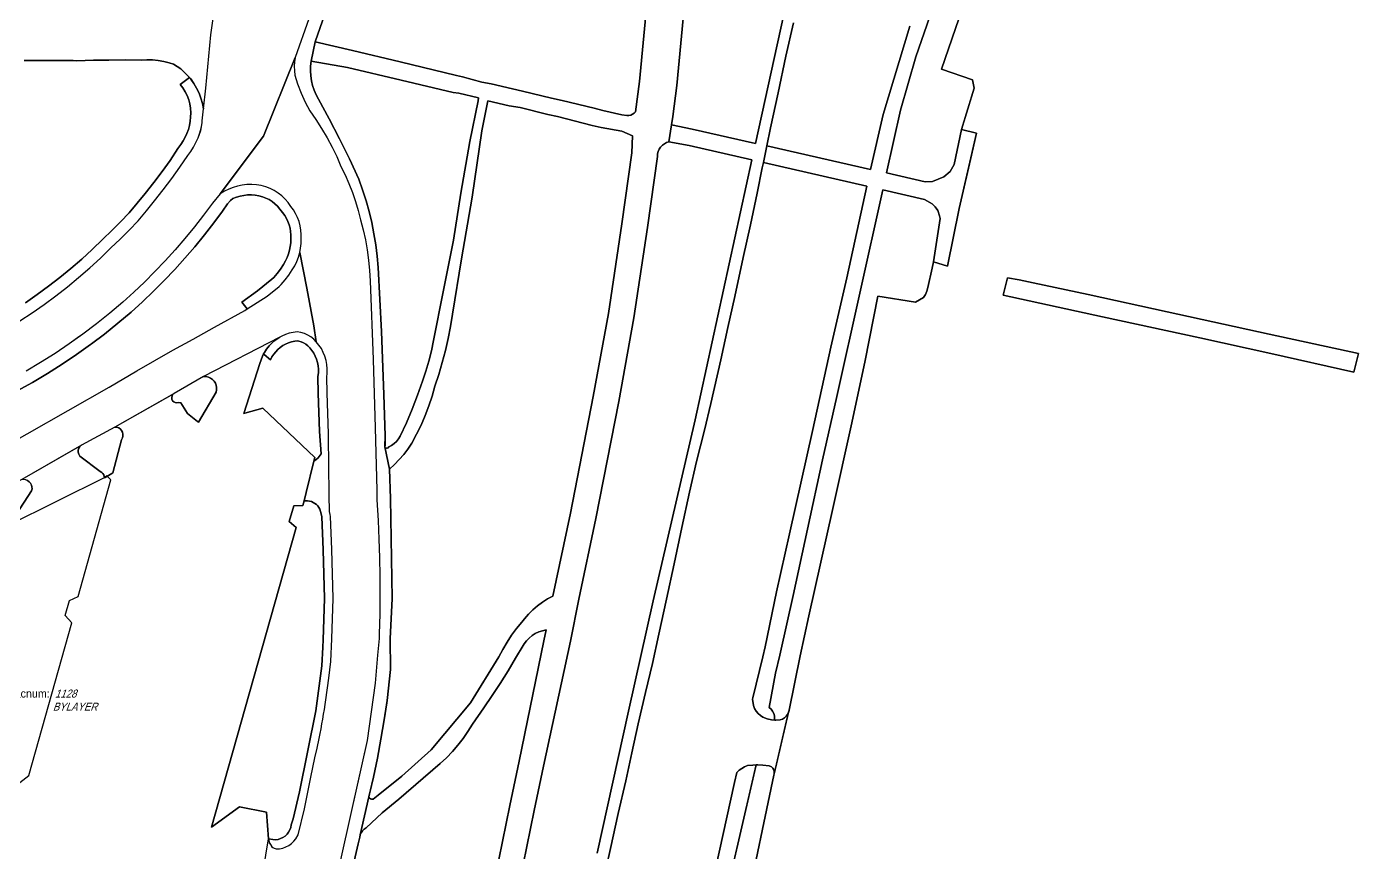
# Model space of a CAD drawing. Header units: inches. Extents: x 1273557 to 1282364, y 239587 to 246310.
# Drawn here: x 1278210 to 1278909, y 243122 to 243556 of the extents above; entities that cross this region are included whole.
import ezdxf
from ezdxf.enums import TextEntityAlignment as Align

# ---------------------------------------------------------------- set-up
doc = ezdxf.new("R2010")
doc.units = ezdxf.units.IN
doc.header["$MEASUREMENT"] = 0
for name, color, linetype in [('GRASS', 3, 'Continuous'), ('PATH', 253, 'Continuous'), ('PRKG-DATA', 255, 'Continuous'), ('PRKG-UW', 6, 'Continuous'), ('PRKG-UW-ISLAND', 40, 'Continuous'), ('PRKG-UW-UG', 30, 'Continuous'), ('STREET-NONUW', 4, 'Continuous'), ('STREET-UW', 50, 'Continuous')]:
    doc.layers.add(name, color=color, linetype=linetype)
doc.styles.add('SS_LITE', font='FRABK.TTF', dxfattribs={"height": 16})

# ---------------------------------------------------------------- blocks, each defined once
blk = doc.blocks.new('*U8')
for p, q in [((-3.08, 0), (3.08, 0)), ((0, 3.55), (0, -4.2))]:
    blk.add_line(p, q)
at = {"const_width": 1.5}
blk.add_lwpolyline([(-0.75, 0, 1), (0.75, 0, 1)], format="xyb", close=True, dxfattribs=at)
at = {"layer": 'PRKG-DATA', "color": 1, "style": 'SS_LITE'}
blk.add_text('Facnum:', height=4.2, dxfattribs=at).set_placement((27.26, -2.25), align=Align.RIGHT)
at = {"layer": 'PRKG-DATA', "color": 7, "style": 'SS_LITE', "oblique": 20, "width": 0.9, "flags": 8}
for tag, p in [('FACNUM', (29.98, -2.25)), ('OBJECT', (28.84, -9.16))]:
    blk.add_attdef(tag, p, '', height=4.2, dxfattribs=at)

msp = doc.modelspace()

# ---------------------------------------------------------------- linework, layer by layer
at = {"layer": 'GRASS'}
for points in [[(1278369.28, 243570.17), (1278361.62, 243548.03), (1278381.21, 243543.4), (1278406.16, 243537.41), (1278435.81, 243530.24), (1278438.92, 243529.52), (1278449.04, 243526.84), (1278453.87, 243525.88), (1278465.04, 243523.23), (1278470.42, 243522.11), (1278485.59, 243518.38), (1278491.11, 243517.12), (1278507.9, 243513.08), (1278512.48, 243511.98), (1278522.55, 243509.63), (1278525.16, 243509.29), (1278526.18, 243509.3), (1278527.18, 243509.51), (1278528.11, 243509.92), (1278528.95, 243510.51), (1278529.65, 243511.25), (1278531.71, 243527.2), (1278536.25, 243575.2)], [(1278555.95, 243573.38), (1278551.38, 243525), (1278549.27, 243508.72), (1278548.6, 243504.33), (1278559.47, 243502.12), (1278592.69, 243494.62), (1278607.52, 243562.38)], [(1278684.21, 243561.3), (1278676.75, 243540.06), (1278668.78, 243512.08), (1278661.46, 243479.09), (1278681.66, 243474.42), (1278685.63, 243474.61), (1278691.57, 243477.05), (1278694.86, 243479.95), (1278696.95, 243483.55), (1278700.75, 243501.91), (1278707.43, 243523.69), (1278706.49, 243528.06), (1278690.27, 243533.58), (1278705.04, 243576.45)], [(1278209.48, 243410.94), (1278215.63, 243415.22), (1278221.66, 243419.66), (1278227.57, 243424.26), (1278233.36, 243429.02), (1278239.02, 243433.93), (1278244.56, 243438.98), (1278250.04, 243444.26), (1278254.88, 243448.81), (1278259.46, 243453.44), (1278263.87, 243458.23), (1278268.11, 243463.18), (1278272.25, 243468.38), (1278276.84, 243474.08), (1278281.19, 243479.85), (1278285.36, 243485.73), (1278289.5, 243491.97), (1278291.09, 243494.06), (1278292.29, 243495.92), (1278293.34, 243497.86), (1278294.24, 243499.88), (1278294.98, 243501.96), (1278295.55, 243504.09), (1278295.96, 243506.26), (1278296.2, 243508.46), (1278296.27, 243510.67), (1278296.16, 243513.1), (1278295.77, 243515.36), (1278295.16, 243517.57), (1278294.35, 243519.71), (1278293.35, 243521.77), (1278292.15, 243523.72), (1278290.78, 243525.55), (1278295.59, 243529.19), (1278291.03, 243533.73), (1278289.15, 243535.08), (1278287.11, 243536.17), (1278284.95, 243536.97), (1278282.07, 243537.7), (1278279.15, 243538.2), (1278276.2, 243538.49), (1278273.24, 243538.54), (1278270.32, 243538.38), (1278261.77, 243538.47), (1278253.18, 243538.4), (1278245.13, 243538.34), (1278236.41, 243537.95), (1278234.45, 243538.1), (1278223.35, 243538.2), (1278208.88, 243538.12)], [(1278509.6, 243122), (1278526.08, 243196.49), (1278538.87, 243254.44), (1278560.94, 243349.55), (1278590.8, 243485.97), (1278557.8, 243493.52), (1278547.25, 243495.45), (1278546, 243495.05), (1278544.83, 243494.44), (1278543.78, 243493.64), (1278542.88, 243492.68), (1278542.15, 243491.58), (1278541.62, 243490.37), (1278541.31, 243489.09), (1278541.21, 243487.78), (1278536.01, 243450.47), (1278528.88, 243403.07), (1278520.9, 243359.18), (1278508.85, 243297.75), (1278499.9, 243255.33), (1278495.48, 243233.33), (1278486.11, 243189.46), (1278481.43, 243167.7), (1278476.56, 243144.32), (1278468.84, 243106.53)], [(1278081.18, 243268.56), (1278253.44, 243366.61), (1278268.02, 243375.27), (1278286.77, 243386.02), (1278297.46, 243391.85), (1278308.75, 243398.21), (1278324.62, 243406.86), (1278325.91, 243407.68), (1278323.01, 243411.31), (1278331.22, 243417.21), (1278338.88, 243423.39), (1278339.77, 243424.25), (1278341.64, 243426.38), (1278343.34, 243428.63), (1278344.92, 243431.09), (1278346.01, 243432.93), (1278346.88, 243434.73), (1278347.59, 243436.6), (1278348.13, 243438.52), (1278348.5, 243440.47), (1278348.7, 243442.43), (1278348.73, 243444.64), (1278348.77, 243446.68), (1278348.64, 243448.45), (1278348.35, 243450.2), (1278347.89, 243451.92), (1278347.27, 243453.58), (1278346.49, 243455.18), (1278345.57, 243456.7), (1278344.33, 243458.37), (1278343.05, 243460.18), (1278341.81, 243461.61), (1278340.44, 243462.92), (1278338.94, 243464.09), (1278337.34, 243465.1), (1278335.64, 243465.95), (1278333.87, 243466.64), (1278332.05, 243467.14), (1278330.11, 243467.46), (1278328.12, 243467.61), (1278326.11, 243467.57), (1278324.13, 243467.35), (1278322.17, 243466.96), (1278320.26, 243466.38), (1278318.41, 243465.64), (1278317.19, 243464.72), (1278315.48, 243462.93), (1278312.91, 243459.02), (1278308.36, 243452.87), (1278303.45, 243446.56), (1278298.39, 243440.37), (1278293.18, 243434.32), (1278287.83, 243428.39), (1278282.34, 243422.61), (1278276.71, 243416.96), (1278270.94, 243411.47), (1278265.02, 243406.09), (1278258.06, 243400.21), (1278250.96, 243394.52), (1278244.19, 243389.41), (1278243.7, 243389.04), (1278236.29, 243383.76), (1278228.72, 243378.68), (1278221.02, 243373.81), (1278213.19, 243369.15), (1278205.19, 243364.68)], [(1278456.07, 243109.22), (1278463.78, 243146.96), (1278468.66, 243170.36), (1278481.62, 243233.49), (1278482.77, 243239.23), (1278480.81, 243238.79), (1278478.91, 243238.13), (1278477.1, 243237.25), (1278475.4, 243236.17), (1278473.84, 243234.89), (1278472.43, 243233.45), (1278471.2, 243231.85), (1278470.66, 243231), (1278466.78, 243224.3), (1278462.77, 243217.67), (1278458.65, 243211.14), (1278454.41, 243204.7), (1278450.05, 243198.36), (1278444.08, 243189.69), (1278441.75, 243185.88), (1278439.22, 243182.21), (1278436.48, 243178.67), (1278433.56, 243175.29), (1278430.46, 243172.07), (1278427.18, 243169.03), (1278405.5, 243150.27), (1278396.77, 243143.07), (1278388.29, 243135.33), (1278387.25, 243134.63), (1278386.37, 243133.74), (1278385.68, 243132.7), (1278385.2, 243131.54), (1278384.96, 243130.32), (1278384.18, 243126.8), (1278377.36, 243097.28)], [(1278593.07, 243118.7), (1278597.05, 243137.85), (1278602.29, 243162.84), (1278602.53, 243163.66), (1278602.54, 243164.68), (1278602.27, 243165.66), (1278601.74, 243166.54), (1278601, 243167.23), (1278599.89, 243167.82), (1278596.53, 243168.21), (1278593.87, 243168.32), (1278592.94, 243168.29), (1278592.79, 243167.63), (1278573.19, 243082.74)]]:
    msp.add_lwpolyline(points, dxfattribs=at)
for points in [[(1278388.24, 243464.55), (1278389.84, 243458.81), (1278391.24, 243453.02), (1278392.42, 243447.18), (1278393.4, 243441.31), (1278394.16, 243435.41), (1278394.7, 243429.48), (1278396.45, 243395.86), (1278397.66, 243362.8), (1278398.34, 243341.13), (1278398.21, 243336.14), (1278398.19, 243335.23), (1278398.2, 243335.21), (1278398.5, 243334.84), (1278398.93, 243334.64), (1278399.41, 243334.65), (1278399.84, 243334.87), (1278400.13, 243335.25), (1278401.6, 243336.05), (1278402.96, 243337.03), (1278404.18, 243338.18), (1278405.23, 243339.48), (1278406.11, 243340.91), (1278409.44, 243347.95), (1278412.5, 243355.11), (1278415.3, 243362.37), (1278417.83, 243369.74), (1278419.6, 243374.99), (1278421.17, 243380.3), (1278422.53, 243385.68), (1278423.67, 243391.1), (1278428.78, 243416.64), (1278434.08, 243443.83), (1278438.07, 243468.57), (1278442.81, 243495.64), (1278447.11, 243516.9), (1278447.3, 243518.56), (1278436.99, 243521.04), (1278436.75, 243521.08), (1278433.91, 243521.41), (1278406.6, 243527.82), (1278378.56, 243534.41), (1278359.41, 243537.82), (1278359.11, 243535.25), (1278359.04, 243532.65), (1278359.19, 243530.07), (1278359.58, 243527.5), (1278360.19, 243524.98), (1278361.02, 243522.53), (1278362.07, 243520.15), (1278363.32, 243517.88), (1278368.95, 243507.55), (1278374.34, 243497.09), (1278379.49, 243486.52), (1278384.41, 243475.83), (1278386.43, 243470.22)], [(1278432.58, 243398.56), (1278431.35, 243392.17), (1278429.92, 243385.82), (1278428.28, 243379.52), (1278426.45, 243373.27), (1278424.41, 243367.08), (1278422.91, 243361.89), (1278421.19, 243356.77), (1278419.27, 243351.73), (1278417.13, 243346.77), (1278414.78, 243341.91), (1278412.24, 243337.15), (1278410.23, 243334.17), (1278408.04, 243331.31), (1278405.68, 243328.58), (1278403.16, 243326), (1278400.5, 243323.58), (1278401.07, 243308.17), (1278401.9, 243255.69), (1278400.95, 243234.54), (1278401.03, 243218.44), (1278399.3, 243202.17), (1278399.11, 243200.94), (1278397.68, 243191.93), (1278396.1, 243181.9), (1278394.25, 243171.83), (1278392.13, 243161.8), (1278390.07, 243153.18), (1278389.68, 243151.56), (1278389.71, 243151.38), (1278390.04, 243150.84), (1278390.54, 243150.45), (1278391.14, 243150.27), (1278391.78, 243150.32), (1278391.98, 243150.41), (1278392.79, 243151.06), (1278407.06, 243162.42), (1278422.38, 243176.24), (1278443.03, 243200.83), (1278457.96, 243225.1), (1278460.02, 243228.97), (1278462.26, 243232.73), (1278464.67, 243236.39), (1278467.26, 243239.92), (1278470, 243243.33), (1278471.48, 243245), (1278473.57, 243247.42), (1278475.83, 243249.68), (1278478.25, 243251.78), (1278480.81, 243253.7), (1278483.51, 243255.42), (1278486.32, 243256.95), (1278495.5, 243300.47), (1278507.51, 243361.71), (1278515.44, 243405.3), (1278522.52, 243452.42), (1278527.71, 243489.66), (1278528.07, 243498.66), (1278522.46, 243501.03), (1278511.69, 243502.98), (1278506.93, 243504.06), (1278488.67, 243508.72), (1278483.7, 243509.83), (1278469.22, 243513.4), (1278463.42, 243514.39), (1278452.11, 243517.05), (1278449.05, 243501.17), (1278443.97, 243466.33), (1278438.39, 243434.01), (1278433.6, 243404.99)], [(1278689.53, 243455.15), (1278689.32, 243456.6), (1278688.28, 243459.39), (1278686.96, 243461.27), (1278685.3, 243462.93), (1278681.41, 243465.09), (1278659.5, 243470.24), (1278635.42, 243361.77), (1278627.8, 243328.49), (1278620.01, 243292.16), (1278612.43, 243257.28), (1278605.7, 243227.5), (1278605.37, 243225.97), (1278603.23, 243216.56), (1278599.82, 243198.44), (1278600.83, 243197.58), (1278601.66, 243196.53), (1278602.25, 243195.34), (1278602.6, 243194.05), (1278602.68, 243192.72), (1278602.74, 243191.81), (1278603.27, 243191.76), (1278605.64, 243191.89), (1278606.84, 243192.35), (1278607.89, 243193.01), (1278608.79, 243193.86), (1278609.51, 243194.86), (1278610.02, 243195.99), (1278610.29, 243197.11), (1278616.17, 243225.65), (1278620.71, 243246.51), (1278633.32, 243302.89), (1278643.27, 243347.95), (1278650.25, 243380.71), (1278656.92, 243414.48), (1278676.61, 243411.35), (1278680.91, 243413.73), (1278681.94, 243415.38), (1278682.66, 243417.1), (1278683.09, 243418.89), (1278685.36, 243429.11), (1278686.09, 243432.43)], [(1278909.08, 243384.37), (1278862.25, 243394.52), (1278808.75, 243406.24), (1278767.27, 243415.31), (1278738.37, 243421.42), (1278731.05, 243422.97), (1278724.85, 243424.12), (1278722.72, 243415.01), (1278774.74, 243403.52), (1278825.93, 243392.5), (1278863.17, 243384.34), (1278906.76, 243374.51)], [(1278363.16, 243363.54), (1278362.96, 243372.05), (1278363.23, 243374.32), (1278363.26, 243376.1), (1278363.11, 243377.87), (1278362.79, 243379.61), (1278362.29, 243381.31), (1278361.63, 243382.95), (1278360.81, 243384.5), (1278359.84, 243385.96), (1278358.7, 243387.34), (1278357.71, 243388.35), (1278356.65, 243389.19), (1278355.5, 243389.89), (1278354.27, 243390.44), (1278352.98, 243390.84), (1278352.02, 243391.01), (1278350.79, 243390.85), (1278349.16, 243390.49), (1278347.58, 243389.97), (1278346.05, 243389.29), (1278344.6, 243388.47), (1278343.23, 243387.52), (1278341.97, 243386.44), (1278340.82, 243385.23), (1278339.79, 243383.93), (1278338.89, 243382.53), (1278338.14, 243381.05), (1278334.82, 243383.84), (1278334.5, 243384.11), (1278333.91, 243382.95), (1278333.14, 243380.98), (1278332.58, 243378.98), (1278324.12, 243352.81), (1278324.62, 243352.95), (1278334.07, 243355.57), (1278361.33, 243329.7), (1278360.87, 243327.83), (1278361.86, 243328.52), (1278363.09, 243329.61), (1278364.17, 243330.85), (1278364.78, 243331.64), (1278363.8, 243343.38)], [(1278309.51, 243364.07), (1278309.79, 243365.28), (1278309.82, 243366.49), (1278309.62, 243367.68), (1278309.18, 243368.81), (1278308.52, 243369.84), (1278307.67, 243370.72), (1278306.66, 243371.43), (1278305.53, 243371.93), (1278304.31, 243372.22), (1278302.98, 243372.29), (1278287.49, 243363.32), (1278286.85, 243362.78), (1278286.41, 243362.03), (1278286.24, 243361.18), (1278286.36, 243360.32), (1278286.74, 243359.55), (1278287.37, 243358.94), (1278288.15, 243358.57), (1278289.01, 243358.48), (1278289.72, 243358.64), (1278290.98, 243358.5), (1278294.48, 243352.88), (1278295.4, 243352.14), (1278299.8, 243348.63), (1278300.23, 243348.31)], [(1278259.95, 243339.07), (1278260.37, 243339.96), (1278260.61, 243340.98), (1278260.61, 243342.02), (1278260.39, 243343.01), (1278259.94, 243343.91), (1278259.29, 243344.66), (1278258.47, 243345.23), (1278257.53, 243345.56), (1278256.46, 243345.67), (1278238.84, 243336.2), (1278238.07, 243335.46), (1278237.52, 243334.55), (1278237.24, 243333.52), (1278237.24, 243332.45), (1278237.52, 243331.42), (1278238.09, 243330.48), (1278248.77, 243322.37), (1278249.53, 243321.88), (1278250.12, 243321.27), (1278250.57, 243320.55), (1278250.85, 243319.75), (1278250.93, 243319.01), (1278251.31, 243319.23), (1278254.85, 243321.39), (1278255.34, 243321.69)], [(1278212.74, 243312.14), (1278212.93, 243313.21), (1278212.89, 243314.26), (1278212.62, 243315.26), (1278212.13, 243316.18), (1278211.46, 243316.97), (1278210.63, 243317.59), (1278209.68, 243318.02), (1278208.65, 243318.23), (1278207.54, 243318.22), (1278201.67, 243314.99), (1278189.31, 243307.22), (1278188.74, 243306.43), (1278188.38, 243305.54), (1278188.26, 243304.59), (1278188.37, 243303.63), (1278188.73, 243302.69), (1278195.64, 243295.98), (1278197.05, 243295.17), (1278199.91, 243293.53), (1278204.64, 243299.77)], [(1278361.89, 243196.72), (1278364.99, 243220.32), (1278365.52, 243230.19), (1278365.78, 243234.05), (1278366.47, 243255.74), (1278365.77, 243281.27), (1278365.12, 243298.59), (1278364.77, 243300.15), (1278364.35, 243301.42), (1278363.93, 243302.56), (1278363.46, 243303.45), (1278362.87, 243304.27), (1278362.17, 243305), (1278361.39, 243305.64), (1278360.52, 243306.17), (1278359.59, 243306.58), (1278358.62, 243306.86), (1278357.61, 243307.01), (1278356.59, 243307.03), (1278355.76, 243306.98), (1278355.16, 243304.54), (1278350.28, 243304.39), (1278347.98, 243296.17), (1278351.54, 243292.96), (1278307.18, 243135.68), (1278321.88, 243146.37), (1278336.07, 243143.48), (1278337.13, 243129.5), (1278339.35, 243129.07), (1278340.72, 243129.03), (1278342.09, 243129.2), (1278343.41, 243129.59), (1278344.65, 243130.17), (1278345.79, 243130.95), (1278346.79, 243131.89), (1278347.64, 243132.97), (1278348.3, 243134.18), (1278348.77, 243135.47), (1278349.03, 243136.82), (1278349.99, 243140.08), (1278353.33, 243154.21)]]:
    msp.add_lwpolyline(points, close=True, dxfattribs=at)
at = {"layer": 'PATH'}
for points in [[(1278377.36, 243097.28), (1278384.18, 243126.8), (1278384.96, 243130.32), (1278385.2, 243131.54), (1278389.68, 243151.56), (1278392.13, 243161.8), (1278394.25, 243171.83), (1278396.1, 243181.9), (1278397.68, 243191.93), (1278399.3, 243202.17), (1278401.03, 243218.44), (1278400.95, 243234.54), (1278401.9, 243255.69), (1278401.07, 243308.17), (1278400.5, 243323.58), (1278398.19, 243335.23), (1278398.34, 243341.13), (1278397.66, 243362.8), (1278396.45, 243395.86), (1278394.7, 243429.48), (1278394.16, 243435.41), (1278393.4, 243441.31), (1278392.42, 243447.18), (1278391.24, 243453.02), (1278389.84, 243458.81), (1278388.24, 243464.55), (1278386.43, 243470.22), (1278384.41, 243475.83), (1278379.49, 243486.52), (1278374.34, 243497.09), (1278368.95, 243507.55), (1278363.32, 243517.88), (1278362.07, 243520.15), (1278361.02, 243522.53), (1278360.19, 243524.98), (1278359.58, 243527.5), (1278359.19, 243530.07), (1278359.04, 243532.65), (1278359.11, 243535.25), (1278359.41, 243537.82), (1278361.62, 243548.03), (1278369.28, 243570.17)], [(1278536.25, 243575.2), (1278531.71, 243527.2), (1278529.65, 243511.25), (1278528.95, 243510.51), (1278528.11, 243509.92), (1278527.18, 243509.51), (1278526.18, 243509.3), (1278525.16, 243509.29), (1278522.55, 243509.63), (1278512.48, 243511.98), (1278507.9, 243513.08), (1278491.11, 243517.12), (1278485.59, 243518.38), (1278470.42, 243522.11), (1278465.04, 243523.23), (1278453.87, 243525.88), (1278449.04, 243526.84), (1278438.92, 243529.52), (1278435.81, 243530.24), (1278406.16, 243537.41), (1278381.21, 243543.4), (1278361.62, 243548.03), (1278359.41, 243537.82), (1278378.56, 243534.41), (1278406.6, 243527.82), (1278433.91, 243521.41), (1278436.93, 243521.06), (1278447.3, 243518.56), (1278447.11, 243516.9), (1278442.81, 243495.64), (1278438.07, 243468.57), (1278434.08, 243443.83), (1278428.78, 243416.64), (1278423.67, 243391.1), (1278422.53, 243385.68), (1278421.17, 243380.3), (1278419.6, 243374.99), (1278417.83, 243369.74), (1278415.3, 243362.37), (1278412.5, 243355.11), (1278409.44, 243347.95), (1278406.11, 243340.91), (1278405.23, 243339.48), (1278404.18, 243338.18), (1278402.96, 243337.03), (1278401.6, 243336.05), (1278400.13, 243335.25), (1278399.84, 243334.87), (1278399.41, 243334.65), (1278398.93, 243334.64), (1278398.5, 243334.84), (1278398.2, 243335.21), (1278398.19, 243335.23), (1278400.5, 243323.58), (1278403.16, 243326), (1278405.68, 243328.58), (1278408.04, 243331.31), (1278410.23, 243334.17), (1278412.24, 243337.15), (1278414.78, 243341.91), (1278417.13, 243346.77), (1278419.27, 243351.73), (1278421.19, 243356.77), (1278422.91, 243361.89), (1278424.41, 243367.08), (1278426.45, 243373.27), (1278428.28, 243379.52), (1278429.92, 243385.82), (1278431.35, 243392.17), (1278432.58, 243398.56), (1278433.6, 243404.99), (1278438.39, 243434.01), (1278443.97, 243466.33), (1278449.05, 243501.17), (1278452.11, 243517.05), (1278463.42, 243514.39), (1278469.22, 243513.4), (1278483.7, 243509.83), (1278488.67, 243508.72), (1278506.93, 243504.06), (1278511.69, 243502.98), (1278522.46, 243501.03), (1278528.07, 243498.66), (1278527.71, 243489.66), (1278522.52, 243452.42), (1278515.44, 243405.3), (1278507.51, 243361.71), (1278495.5, 243300.47), (1278486.32, 243256.95), (1278483.51, 243255.42), (1278480.81, 243253.7), (1278478.25, 243251.78), (1278475.83, 243249.68), (1278473.57, 243247.42), (1278471.48, 243245), (1278470, 243243.33), (1278467.26, 243239.92), (1278464.67, 243236.39), (1278462.26, 243232.73), (1278460.02, 243228.97), (1278457.96, 243225.1), (1278443.03, 243200.83), (1278422.38, 243176.24), (1278407.06, 243162.42), (1278394.57, 243152.48), (1278391.98, 243150.41), (1278391.78, 243150.32), (1278391.14, 243150.27), (1278390.54, 243150.45), (1278390.04, 243150.84), (1278389.71, 243151.38), (1278389.68, 243151.56), (1278385.2, 243131.54), (1278385.68, 243132.7), (1278386.37, 243133.74), (1278387.25, 243134.63), (1278388.29, 243135.33), (1278396.77, 243143.07), (1278405.5, 243150.27), (1278427.18, 243169.03), (1278430.46, 243172.07), (1278433.56, 243175.29), (1278436.48, 243178.67), (1278439.22, 243182.21), (1278441.75, 243185.88), (1278444.08, 243189.69), (1278450.05, 243198.36), (1278454.41, 243204.7), (1278458.65, 243211.14), (1278462.77, 243217.67), (1278466.78, 243224.3), (1278470.66, 243231), (1278471.2, 243231.85), (1278472.43, 243233.45), (1278473.84, 243234.89), (1278475.4, 243236.17), (1278477.1, 243237.25), (1278478.91, 243238.13), (1278480.81, 243238.79), (1278482.77, 243239.23), (1278481.62, 243233.49), (1278468.66, 243170.36), (1278463.78, 243146.96), (1278456.07, 243109.22)], [(1278468.84, 243106.53), (1278476.56, 243144.32), (1278481.43, 243167.7), (1278486.11, 243189.46), (1278495.48, 243233.33), (1278499.9, 243255.33), (1278508.85, 243297.75), (1278520.9, 243359.18), (1278528.88, 243403.07), (1278536.01, 243450.47), (1278541.21, 243487.78), (1278541.31, 243489.09), (1278541.62, 243490.37), (1278542.15, 243491.58), (1278542.88, 243492.68), (1278543.78, 243493.64), (1278544.83, 243494.44), (1278546, 243495.05), (1278547.25, 243495.45), (1278547.24, 243495.45), (1278548.6, 243504.33), (1278549.27, 243508.72), (1278551.38, 243525), (1278555.95, 243573.38)], [(1278358.18, 243559.97), (1278351.09, 243539.76), (1278350.7, 243537.45), (1278350.54, 243535.11), (1278350.62, 243532.77), (1278350.94, 243530.45), (1278351.49, 243528.17), (1278352.27, 243525.96), (1278354.14, 243521.07), (1278356.28, 243516.29), (1278358.68, 243511.64), (1278361.92, 243507.09), (1278364.96, 243502.41), (1278367.8, 243497.6), (1278370.44, 243492.7), (1278372.87, 243487.67), (1278375.09, 243482.54), (1278377.28, 243478.05), (1278379.28, 243473.5), (1278381.07, 243468.86), (1278382.68, 243464.16), (1278384.08, 243459.4), (1278385.28, 243454.58), (1278386.69, 243449.33), (1278387.88, 243444.05), (1278388.84, 243438.71), (1278389.58, 243433.32), (1278390.1, 243427.9), (1278390.39, 243422.46), (1278392.07, 243381.2), (1278393.06, 243345.22), (1278393.83, 243312.54), (1278393.91, 243307.52), (1278394.63, 243296.64), (1278395.03, 243286.8), (1278395.3, 243277.21), (1278395.45, 243267.48), (1278395.47, 243257.73), (1278395.44, 243247.42), (1278395.2, 243237.11), (1278395.09, 243234.69), (1278394.19, 243225.97), (1278393.04, 243211.21), (1278388.78, 243181.16), (1278382.15, 243151.42), (1278380.92, 243145.88), (1278374.13, 243115.29)], [(1278607.52, 243562.38), (1278592.69, 243494.62), (1278559.47, 243502.12), (1278548.6, 243504.33), (1278547.25, 243495.45), (1278557.8, 243493.52), (1278590.8, 243485.97), (1278560.94, 243349.55), (1278538.87, 243254.44), (1278526.08, 243196.49), (1278509.6, 243122)], [(1278512.03, 243104.07), (1278516.53, 243124.35), (1278520.64, 243142.79), (1278524.55, 243159.88), (1278527.8, 243174.63), (1278531.16, 243189.8), (1278534.97, 243206.39), (1278538.57, 243221.63), (1278541.93, 243236.97), (1278545.95, 243255.41), (1278549.9, 243273.85), (1278554.03, 243292.96), (1278557.98, 243311.57), (1278561.77, 243327.65), (1278565.83, 243344.07), (1278569.24, 243358.14), (1278574.48, 243381.01), (1278578.21, 243397.94), (1278581.76, 243414.28), (1278586.18, 243434.65), (1278590.01, 243451.83), (1278593.48, 243468.43), (1278596.19, 243481.76), (1278596.78, 243484.6), (1278598.62, 243493.28), (1278600.62, 243502.72), (1278604.57, 243521.24), (1278608.53, 243540.36), (1278612.53, 243557.87)], [(1278673.6, 243556.25), (1278659.72, 243509.76), (1278653.07, 243480.99), (1278598.62, 243493.28), (1278596.78, 243484.6), (1278651.08, 243472.17), (1278640.63, 243424.09), (1278632.17, 243387.62), (1278622.82, 243344.37), (1278610.54, 243289.66), (1278603.75, 243259.11), (1278597.71, 243230.23), (1278596.53, 243225.13), (1278591.28, 243203.54), (1278591.12, 243202.8), (1278591.61, 243199.47), (1278592.2, 243197.97), (1278593.01, 243196.57), (1278594.02, 243195.31), (1278595.21, 243194.22), (1278596.58, 243193.3), (1278598.75, 243192.47), (1278600.99, 243191.96), (1278602.74, 243191.81), (1278602.68, 243192.72), (1278602.6, 243194.05), (1278602.25, 243195.34), (1278601.66, 243196.53), (1278600.83, 243197.58), (1278599.82, 243198.44), (1278603.23, 243216.56), (1278605.37, 243225.97), (1278605.7, 243227.5), (1278612.43, 243257.28), (1278620.01, 243292.16), (1278627.8, 243328.49), (1278635.42, 243361.77), (1278659.5, 243470.24), (1278681.41, 243465.09), (1278685.3, 243462.93), (1278686.96, 243461.27), (1278688.28, 243459.39), (1278689.32, 243456.6), (1278689.53, 243455.15), (1278686.09, 243432.43), (1278693.52, 243430.22), (1278699.51, 243460.45), (1278708.62, 243499.97), (1278700.75, 243501.91), (1278696.95, 243483.55), (1278694.86, 243479.95), (1278691.57, 243477.05), (1278685.63, 243474.61), (1278681.66, 243474.42), (1278661.46, 243479.09), (1278668.78, 243512.08), (1278676.75, 243540.06), (1278684.21, 243561.3)], [(1278206.62, 243401.53), (1278213.01, 243405.74), (1278219.29, 243410.11), (1278225.45, 243414.65), (1278231.49, 243419.35), (1278237.41, 243424.22), (1278243.2, 243429.23), (1278248.86, 243434.4), (1278254.38, 243439.71), (1278259.27, 243444.31), (1278264, 243449.1), (1278268.57, 243454.05), (1278272.96, 243459.18), (1278277.16, 243464.45), (1278281.8, 243470.22), (1278286.26, 243476.14), (1278290.54, 243482.18), (1278294.63, 243488.33), (1278296.24, 243490.45), (1278297.7, 243492.71), (1278298.99, 243495.08), (1278300.08, 243497.55), (1278300.98, 243500.09), (1278301.69, 243502.69), (1278302.18, 243505.34), (1278302.32, 243506.54), (1278303.02, 243512.79), (1278302.42, 243515.6), (1278301.61, 243518.34), (1278300.58, 243521.01), (1278299.35, 243523.59), (1278297.93, 243526.06), (1278296.32, 243528.42), (1278295.82, 243528.96), (1278295.59, 243529.19), (1278290.78, 243525.55), (1278292.15, 243523.72), (1278293.35, 243521.77), (1278294.35, 243519.71), (1278295.16, 243517.57), (1278295.77, 243515.36), (1278296.16, 243513.1), (1278296.27, 243510.67), (1278296.2, 243508.46), (1278295.96, 243506.26), (1278295.55, 243504.09), (1278294.98, 243501.96), (1278294.24, 243499.88), (1278293.34, 243497.86), (1278292.29, 243495.92), (1278291.09, 243494.06), (1278289.5, 243491.97), (1278285.36, 243485.73), (1278281.19, 243479.85), (1278276.84, 243474.08), (1278272.25, 243468.38), (1278268.11, 243463.18), (1278263.87, 243458.23), (1278259.46, 243453.44), (1278254.88, 243448.81), (1278250.04, 243444.26), (1278244.56, 243438.98), (1278239.02, 243433.93), (1278233.36, 243429.02), (1278227.57, 243424.26), (1278221.66, 243419.66), (1278215.63, 243415.22), (1278209.48, 243410.94)], [(1278205.19, 243364.68), (1278213.19, 243369.15), (1278221.02, 243373.81), (1278228.72, 243378.68), (1278236.29, 243383.76), (1278243.7, 243389.04), (1278244.19, 243389.41), (1278250.96, 243394.52), (1278258.06, 243400.21), (1278265.02, 243406.09), (1278270.94, 243411.47), (1278276.71, 243416.96), (1278282.34, 243422.61), (1278287.83, 243428.39), (1278293.18, 243434.32), (1278298.39, 243440.37), (1278303.45, 243446.56), (1278308.36, 243452.87), (1278312.91, 243459.02), (1278315.48, 243462.93), (1278317.19, 243464.72), (1278318.41, 243465.64), (1278320.26, 243466.38), (1278322.17, 243466.96), (1278324.13, 243467.35), (1278326.11, 243467.57), (1278328.12, 243467.61), (1278330.11, 243467.46), (1278332.05, 243467.14), (1278333.87, 243466.64), (1278335.64, 243465.95), (1278337.34, 243465.1), (1278338.94, 243464.09), (1278340.44, 243462.92), (1278341.81, 243461.61), (1278343.05, 243460.18), (1278344.33, 243458.37), (1278345.57, 243456.7), (1278346.49, 243455.18), (1278347.27, 243453.58), (1278347.89, 243451.92), (1278348.35, 243450.2), (1278348.64, 243448.45), (1278348.77, 243446.68), (1278348.73, 243444.64), (1278348.7, 243442.43), (1278348.5, 243440.47), (1278348.13, 243438.52), (1278347.59, 243436.6), (1278346.88, 243434.73), (1278346.01, 243432.93), (1278344.92, 243431.09), (1278343.34, 243428.63), (1278341.64, 243426.38), (1278339.77, 243424.25), (1278338.88, 243423.39), (1278331.22, 243417.21), (1278323.01, 243411.31), (1278325.91, 243407.68), (1278336.38, 243414.35), (1278342.65, 243419.47), (1278343.71, 243420.5), (1278345.86, 243422.93), (1278347.81, 243425.51), (1278349.55, 243428.23), (1278350.81, 243430.35), (1278351.88, 243432.58), (1278352.76, 243434.89), (1278353.43, 243437.26), (1278353.89, 243439.68), (1278354.14, 243442.12), (1278354.17, 243444.55), (1278354.22, 243446.82), (1278354.05, 243449.11), (1278353.67, 243451.36), (1278353.07, 243453.57), (1278352.27, 243455.72), (1278351.28, 243457.78), (1278350.09, 243459.74), (1278348.73, 243461.56), (1278347.35, 243463.53), (1278345.76, 243465.37), (1278343.99, 243467.05), (1278342.08, 243468.54), (1278340.02, 243469.84), (1278337.85, 243470.94), (1278335.58, 243471.81), (1278333.23, 243472.46), (1278330.76, 243472.87), (1278328.27, 243473.05), (1278325.77, 243473.01), (1278323.29, 243472.74), (1278320.85, 243472.24), (1278318.46, 243471.53), (1278316.15, 243470.6), (1278313.94, 243469.46), (1278311.77, 243468.06), (1278307.6, 243463.29), (1278302.93, 243456.98), (1278298.13, 243450.8), (1278293.18, 243444.74), (1278288.08, 243438.82), (1278282.84, 243433.02), (1278277.46, 243427.36), (1278271.95, 243421.83), (1278266.31, 243416.45), (1278260.54, 243411.21), (1278253.74, 243405.46), (1278246.78, 243399.9), (1278239.67, 243394.53), (1278238.01, 243393.34), (1278232.41, 243389.35), (1278225.01, 243384.38), (1278217.47, 243379.61), (1278209.79, 243375.04)], [(1278508.61, 242790.32), (1278516.04, 242824.09), (1278527.07, 242874.99), (1278535.25, 242910.75), (1278542.98, 242946.07), (1278559.01, 243015.95), (1278573.19, 243082.74), (1278592.94, 243168.29), (1278591.21, 243168.24), (1278588.48, 243167.96), (1278586.87, 243167.33), (1278585.42, 243166.51), (1278584.11, 243165.47), (1278582.86, 243164.28), (1278581.65, 243159.12), (1278567.81, 243096.18), (1278554.64, 243036.51), (1278538.31, 242961.81), (1278522.66, 242890.82), (1278507.7, 242824.16), (1278500.68, 242792.09)]]:
    msp.add_lwpolyline(points, dxfattribs=at)
msp.add_lwpolyline([(1278368.79, 243326.02), (1278368.46, 243340.06), (1278368.47, 243342.14), (1278367.79, 243363.67), (1278367.59, 243371.83), (1278367.85, 243374.01), (1278367.89, 243376.25), (1278367.7, 243378.49), (1278367.3, 243380.69), (1278366.67, 243382.83), (1278365.83, 243384.9), (1278364.79, 243386.87), (1278363.56, 243388.72), (1278362.15, 243390.44), (1278360.81, 243391.8), (1278359.3, 243392.99), (1278357.66, 243393.99), (1278355.91, 243394.78), (1278354.07, 243395.34), (1278352.14, 243395.68), (1278350, 243395.42), (1278347.93, 243394.95), (1278345.92, 243394.29), (1278343.98, 243393.43), (1278342.13, 243392.39), (1278340.4, 243391.18), (1278338.79, 243389.8), (1278337.32, 243388.27), (1278336.01, 243386.61), (1278334.87, 243384.83), (1278334.5, 243384.11), (1278334.82, 243383.84), (1278338.14, 243381.05), (1278338.89, 243382.53), (1278339.79, 243383.93), (1278340.82, 243385.23), (1278341.97, 243386.44), (1278343.23, 243387.52), (1278344.6, 243388.47), (1278346.05, 243389.29), (1278347.58, 243389.97), (1278349.16, 243390.49), (1278350.79, 243390.85), (1278352.02, 243391.01), (1278352.98, 243390.84), (1278354.27, 243390.44), (1278355.5, 243389.89), (1278356.65, 243389.19), (1278357.71, 243388.35), (1278358.7, 243387.34), (1278359.84, 243385.96), (1278360.81, 243384.5), (1278361.63, 243382.95), (1278362.29, 243381.31), (1278362.79, 243379.61), (1278363.11, 243377.87), (1278363.26, 243376.1), (1278363.23, 243374.32), (1278362.96, 243372.05), (1278363.16, 243363.54), (1278363.8, 243343.38), (1278364.78, 243331.64), (1278364.17, 243330.85), (1278363.09, 243329.61), (1278361.86, 243328.52), (1278360.87, 243327.83), (1278356.84, 243311.4), (1278355.76, 243306.98), (1278356.59, 243307.03), (1278357.61, 243307.01), (1278358.62, 243306.86), (1278359.59, 243306.58), (1278360.52, 243306.17), (1278361.39, 243305.64), (1278362.17, 243305), (1278362.87, 243304.27), (1278363.46, 243303.45), (1278363.93, 243302.56), (1278364.35, 243301.42), (1278364.77, 243300.15), (1278365.12, 243298.59), (1278365.77, 243281.27), (1278366.47, 243255.74), (1278365.78, 243234.05), (1278365.52, 243230.19), (1278364.99, 243220.32), (1278361.89, 243196.72), (1278353.33, 243154.21), (1278349.99, 243140.08), (1278349.03, 243136.82), (1278348.77, 243135.47), (1278348.3, 243134.18), (1278347.64, 243132.97), (1278346.79, 243131.89), (1278345.79, 243130.95), (1278344.65, 243130.17), (1278343.41, 243129.59), (1278342.09, 243129.2), (1278340.72, 243129.03), (1278339.35, 243129.07), (1278337.13, 243129.5), (1278337.19, 243128.7), (1278337.38, 243127.66), (1278337.48, 243127.41), (1278338.08, 243126.44), (1278338.64, 243125.59), (1278338.94, 243125.31), (1278339.33, 243125), (1278340.1, 243124.55), (1278341.11, 243124.22), (1278342.83, 243124.31), (1278344.52, 243124.65), (1278346.15, 243125.22), (1278347.68, 243126.01), (1278349.09, 243127.01), (1278350.33, 243128.21), (1278351.4, 243129.56), (1278352.65, 243131.54), (1278355.99, 243145.3), (1278358.31, 243156.71), (1278359.32, 243161.83), (1278360.36, 243166.94), (1278361.43, 243172.05), (1278362.52, 243177.15), (1278363.64, 243182.24), (1278364.15, 243184.76), (1278364.65, 243187.29), (1278365.12, 243189.82), (1278365.57, 243192.35), (1278366, 243194.89), (1278366.4, 243197.43), (1278366.79, 243199.97), (1278367.15, 243202.52), (1278368.75, 243213.83), (1278369.73, 243222.64), (1278370.32, 243234.53), (1278371, 243255.73), (1278370.29, 243281.42), (1278369.64, 243298.8), (1278369.5, 243299.73), (1278369.14, 243301.35), (1278368.95, 243309.99)], close=True, dxfattribs=at)
at = {"layer": 'PRKG-UW'}
for points in [[(1278705.04, 243576.45), (1278690.27, 243533.58), (1278706.49, 243528.06), (1278707.43, 243523.69), (1278702.69, 243508.23), (1278700.75, 243501.91), (1278708.62, 243499.97), (1278705.95, 243488.4), (1278699.51, 243460.45), (1278693.52, 243430.22), (1278686.09, 243432.43), (1278685.36, 243429.11), (1278683.09, 243418.89), (1278682.66, 243417.1), (1278681.94, 243415.38), (1278680.91, 243413.73), (1278676.61, 243411.35), (1278656.92, 243414.48), (1278650.25, 243380.71), (1278643.27, 243347.95), (1278633.32, 243302.89), (1278620.71, 243246.51), (1278616.17, 243225.65), (1278610.09, 243196.15), (1278610.03, 243196.01), (1278602.53, 243163.66), (1278602.29, 243162.84), (1278597.05, 243137.85), (1278593.07, 243118.7)], [(1278333.11, 243104.83), (1278337.13, 243129.5), (1278336.07, 243143.48), (1278321.88, 243146.37), (1278307.18, 243135.68), (1278351.54, 243292.96), (1278347.98, 243296.17), (1278350.28, 243304.39), (1278355.16, 243304.54), (1278355.76, 243306.98), (1278356.84, 243311.4), (1278360.87, 243327.83), (1278361.33, 243329.7), (1278334.07, 243355.57), (1278324.62, 243352.95), (1278324.12, 243352.81), (1278332.58, 243378.98), (1278333.14, 243380.98), (1278333.91, 243382.95), (1278334.5, 243384.11), (1278334.87, 243384.83), (1278336.01, 243386.61), (1278337.32, 243388.27), (1278338.79, 243389.8), (1278340.4, 243391.18), (1278342.13, 243392.39), (1278343.05, 243392.91), (1278302.98, 243372.29), (1278304.31, 243372.22), (1278305.53, 243371.93), (1278306.66, 243371.43), (1278307.67, 243370.72), (1278308.52, 243369.84), (1278309.18, 243368.81), (1278309.62, 243367.68), (1278309.82, 243366.49), (1278309.79, 243365.28), (1278309.51, 243364.07), (1278300.23, 243348.31), (1278299.8, 243348.63), (1278295.4, 243352.14), (1278294.48, 243352.88), (1278290.98, 243358.5), (1278289.72, 243358.64), (1278289.01, 243358.48), (1278288.15, 243358.57), (1278287.37, 243358.94), (1278286.74, 243359.55), (1278286.36, 243360.32), (1278286.24, 243361.18), (1278286.41, 243362.03), (1278287, 243363.04), (1278256.46, 243345.67), (1278257.53, 243345.56), (1278258.47, 243345.23), (1278259.29, 243344.66), (1278259.94, 243343.91), (1278260.39, 243343.01), (1278260.61, 243342.02), (1278260.61, 243340.98), (1278260.37, 243339.96), (1278259.95, 243339.07), (1278255.34, 243321.69), (1278254.85, 243321.39), (1278250.93, 243319), (1278250.85, 243319.75), (1278250.57, 243320.55), (1278250.12, 243321.27), (1278249.53, 243321.88), (1278248.77, 243322.37), (1278238.09, 243330.48), (1278237.52, 243331.42), (1278237.24, 243332.45), (1278237.24, 243333.52), (1278237.52, 243334.55), (1278238.35, 243335.92), (1278207.54, 243318.22)], [(1278209.68, 243318.02), (1278210.63, 243317.59), (1278211.46, 243316.97), (1278212.13, 243316.18), (1278212.62, 243315.26), (1278212.89, 243314.26), (1278212.93, 243313.21), (1278212.74, 243312.14), (1278204.64, 243299.77)]]:
    msp.add_lwpolyline(points, dxfattribs=at)
at = {"layer": 'PRKG-UW-ISLAND'}
for points in [[(1278862.25, 243394.52), (1278808.75, 243406.24), (1278767.27, 243415.31), (1278738.37, 243421.42), (1278731.05, 243422.97), (1278724.85, 243424.12), (1278722.72, 243415.01), (1278774.74, 243403.52), (1278825.93, 243392.5), (1278863.17, 243384.34), (1278906.76, 243374.51), (1278909.08, 243384.37)], [(1278738.37, 243421.42), (1278767.27, 243415.31), (1278808.75, 243406.24), (1278862.25, 243394.52), (1278909.08, 243384.37), (1278906.76, 243374.51), (1278863.17, 243384.34), (1278825.93, 243392.5), (1278774.74, 243403.52), (1278722.72, 243415.01), (1278724.85, 243424.12), (1278731.05, 243422.97)]]:
    msp.add_lwpolyline(points, close=True, dxfattribs=at)
at = {"layer": 'PRKG-UW-UG'}
msp.add_lwpolyline([(1278233.91, 243242.9), (1278230.25, 243246.73), (1278232.56, 243254.68), (1278237.24, 243256.69), (1278254.26, 243317.92), (1278252.28, 243320.11), (1278251.2, 243319.14), (1278200.43, 243294.09), (1278205.2, 243289.65), (1278193.31, 243248.07), (1278188.8, 243246.39), (1278186.46, 243237.58), (1278189.75, 243234.24), (1278166.85, 243153.58), (1278060.13, 243071.19), (1278042.35, 243031.9), (1278211.27, 243162.68)], close=True, dxfattribs=at)
at = {"layer": 'STREET-NONUW'}
for points in [[(1278612.53, 243557.87), (1278608.53, 243540.36), (1278604.57, 243521.24), (1278600.62, 243502.72), (1278598.62, 243493.28), (1278653.07, 243480.99), (1278659.72, 243509.76), (1278673.6, 243556.25)], [(1278567.81, 243096.18), (1278581.65, 243159.12), (1278582.86, 243164.28), (1278584.11, 243165.47), (1278585.42, 243166.51), (1278586.87, 243167.33), (1278588.48, 243167.96), (1278591.21, 243168.24), (1278593.87, 243168.32), (1278596.53, 243168.21), (1278599.89, 243167.82), (1278601, 243167.23), (1278601.74, 243166.54), (1278602.27, 243165.66), (1278602.66, 243164.23), (1278610.03, 243196.01), (1278609.51, 243194.86), (1278608.79, 243193.86), (1278607.89, 243193.01), (1278606.84, 243192.35), (1278605.64, 243191.89), (1278603.27, 243191.76), (1278600.99, 243191.96), (1278598.75, 243192.47), (1278596.58, 243193.3), (1278595.21, 243194.22), (1278594.02, 243195.31), (1278593.01, 243196.57), (1278592.2, 243197.97), (1278591.61, 243199.47), (1278591.12, 243202.8), (1278591.28, 243203.54), (1278596.53, 243225.13), (1278597.71, 243230.23), (1278603.75, 243259.11), (1278610.54, 243289.66), (1278622.82, 243344.37), (1278632.17, 243387.62), (1278640.63, 243424.09), (1278651.08, 243472.17), (1278596.78, 243484.6), (1278596.19, 243481.76), (1278593.48, 243468.43), (1278590.01, 243451.83), (1278586.18, 243434.65), (1278581.76, 243414.28), (1278578.21, 243397.94), (1278574.48, 243381.01), (1278569.24, 243358.14), (1278565.83, 243344.07), (1278561.77, 243327.65), (1278557.98, 243311.57), (1278554.03, 243292.96), (1278549.9, 243273.85), (1278545.95, 243255.41), (1278541.93, 243236.97), (1278538.57, 243221.63), (1278534.97, 243206.39), (1278531.16, 243189.8), (1278527.8, 243174.63), (1278524.55, 243159.88), (1278520.64, 243142.79), (1278516.53, 243124.35), (1278512.03, 243104.07)]]:
    msp.add_lwpolyline(points, dxfattribs=at)
at = {"layer": 'STREET-UW'}
for points in [[(1278206.62, 243401.53), (1278213.01, 243405.74), (1278219.29, 243410.11), (1278225.45, 243414.65), (1278231.49, 243419.35), (1278237.41, 243424.22), (1278243.2, 243429.23), (1278248.86, 243434.4), (1278254.38, 243439.71), (1278259.27, 243444.31), (1278264, 243449.1), (1278268.57, 243454.05), (1278272.96, 243459.18), (1278277.16, 243464.45), (1278281.8, 243470.22), (1278286.26, 243476.14), (1278290.54, 243482.18), (1278294.63, 243488.33), (1278296.24, 243490.45), (1278297.7, 243492.71), (1278298.99, 243495.08), (1278300.08, 243497.55), (1278301.46, 243501.44), (1278302.18, 243505.34), (1278302.32, 243506.54), (1278303.02, 243512.79), (1278304.25, 243523.71), (1278306.82, 243551.58), (1278308.65, 243565.11)], [(1278208.88, 243538.12), (1278223.35, 243538.2), (1278234.45, 243538.1), (1278236.41, 243537.95), (1278245.13, 243538.34), (1278253.18, 243538.4), (1278261.77, 243538.47), (1278270.32, 243538.38), (1278273.24, 243538.54), (1278276.2, 243538.49), (1278279.15, 243538.2), (1278282.07, 243537.7), (1278284.95, 243536.97), (1278287.11, 243536.17), (1278289.15, 243535.08), (1278291.03, 243533.73), (1278295.59, 243529.19), (1278296.23, 243528.55), (1278297.93, 243526.06), (1278299.35, 243523.59), (1278300.58, 243521.01), (1278301.61, 243518.34), (1278302.42, 243515.6), (1278303.02, 243512.79), (1278304.25, 243523.71), (1278306.82, 243551.58), (1278308.65, 243565.11)], [(1278358.18, 243559.97), (1278351.09, 243539.76), (1278334.38, 243498.5), (1278311.77, 243468.06), (1278311.77, 243468.06), (1278307.6, 243463.29), (1278302.93, 243456.98), (1278298.13, 243450.8), (1278293.18, 243444.74), (1278288.08, 243438.82), (1278282.84, 243433.02), (1278277.46, 243427.36), (1278271.95, 243421.83), (1278266.31, 243416.45), (1278260.54, 243411.21), (1278253.74, 243405.46), (1278246.78, 243399.9), (1278239.67, 243394.53), (1278232.41, 243389.35), (1278225.01, 243384.38), (1278217.47, 243379.61), (1278209.79, 243375.04)], [(1278333.11, 243104.83), (1278337.13, 243129.5), (1278337.19, 243128.7), (1278337.4, 243127.55), (1278338.08, 243126.44), (1278338.69, 243125.51), (1278339.33, 243125), (1278340.1, 243124.55), (1278341.11, 243124.22), (1278342.83, 243124.31), (1278344.52, 243124.65), (1278346.15, 243125.22), (1278347.68, 243126.01), (1278349.09, 243127.01), (1278350.33, 243128.21), (1278351.4, 243129.56), (1278352.65, 243131.54), (1278352.65, 243131.54), (1278355.99, 243145.3), (1278358.31, 243156.71), (1278358.31, 243156.71), (1278359.32, 243161.83), (1278360.36, 243166.94), (1278361.43, 243172.05), (1278362.52, 243177.15), (1278363.64, 243182.24), (1278363.64, 243182.24), (1278364.15, 243184.76), (1278364.65, 243187.29), (1278365.12, 243189.82), (1278365.57, 243192.35), (1278366, 243194.89), (1278366.4, 243197.43), (1278366.79, 243199.97), (1278367.15, 243202.52), (1278368.75, 243213.83), (1278369.73, 243222.64), (1278370.32, 243234.53), (1278371, 243255.73), (1278370.29, 243281.42), (1278369.64, 243298.8), (1278369.5, 243299.73), (1278369.14, 243301.35), (1278368.95, 243309.99), (1278368.79, 243326.02), (1278368.46, 243340.06), (1278368.46, 243340.07), (1278368.47, 243342.14), (1278367.79, 243363.67), (1278367.59, 243371.83), (1278367.85, 243374.01), (1278367.89, 243376.25), (1278367.7, 243378.49), (1278367.3, 243380.69), (1278366.67, 243382.83), (1278365.83, 243384.9), (1278364.79, 243386.87), (1278363.56, 243388.72), (1278362.15, 243390.44), (1278362.15, 243390.44), (1278360.84, 243398.92), (1278357.15, 243418.56), (1278353.43, 243437.26), (1278353.89, 243439.68), (1278354.14, 243442.12), (1278354.17, 243444.55), (1278354.22, 243446.82), (1278354.05, 243449.11), (1278353.67, 243451.36), (1278353.07, 243453.57), (1278352.27, 243455.72), (1278351.28, 243457.78), (1278350.09, 243459.74), (1278348.73, 243461.56), (1278347.35, 243463.53), (1278345.76, 243465.37), (1278343.99, 243467.05), (1278342.08, 243468.54), (1278340.02, 243469.84), (1278337.85, 243470.94), (1278335.58, 243471.81), (1278333.23, 243472.46), (1278330.76, 243472.87), (1278328.27, 243473.05), (1278325.77, 243473.01), (1278323.29, 243472.74), (1278320.85, 243472.24), (1278318.46, 243471.53), (1278316.15, 243470.6), (1278313.94, 243469.46), (1278311.77, 243468.06), (1278334.38, 243498.5), (1278351.09, 243539.76), (1278350.7, 243537.45), (1278350.54, 243535.11), (1278350.62, 243532.77), (1278350.94, 243530.45), (1278351.49, 243528.17), (1278352.27, 243525.96), (1278354.14, 243521.07), (1278356.28, 243516.29), (1278358.68, 243511.64), (1278361.92, 243507.09), (1278364.96, 243502.41), (1278367.8, 243497.6), (1278370.44, 243492.7), (1278372.87, 243487.67), (1278375.09, 243482.54), (1278377.28, 243478.05), (1278379.28, 243473.5), (1278381.07, 243468.86), (1278382.68, 243464.16), (1278384.08, 243459.4), (1278385.28, 243454.58), (1278386.69, 243449.33), (1278387.88, 243444.05), (1278388.84, 243438.71), (1278389.58, 243433.32), (1278390.1, 243427.9), (1278390.39, 243422.46), (1278392.07, 243381.2), (1278393.06, 243345.22), (1278393.83, 243312.54), (1278393.91, 243307.52), (1278394.63, 243296.64), (1278395.03, 243286.8), (1278395.3, 243277.21), (1278395.45, 243267.48), (1278395.47, 243257.73), (1278395.44, 243247.42), (1278395.2, 243237.11), (1278395.09, 243234.69), (1278394.19, 243225.97), (1278393.04, 243211.21), (1278388.78, 243181.16), (1278380.92, 243145.88), (1278374.13, 243115.29)], [(1278081.18, 243268.56), (1278253.44, 243366.61), (1278268.02, 243375.27), (1278286.77, 243386.02), (1278297.46, 243391.85), (1278308.75, 243398.21), (1278324.62, 243406.86), (1278325.91, 243407.68), (1278325.91, 243407.68), (1278336.38, 243414.35), (1278342.65, 243419.47), (1278343.71, 243420.5), (1278345.86, 243422.93), (1278347.81, 243425.51), (1278349.55, 243428.23), (1278350.81, 243430.35), (1278351.88, 243432.58), (1278352.76, 243434.89), (1278353.43, 243437.26), (1278353.43, 243437.26), (1278357.15, 243418.56), (1278360.84, 243398.92), (1278362.15, 243390.44), (1278362.15, 243390.44), (1278362.15, 243390.44), (1278360.81, 243391.8), (1278359.3, 243392.99), (1278357.66, 243393.99), (1278355.91, 243394.78), (1278354.07, 243395.34), (1278352.14, 243395.68), (1278350, 243395.42), (1278347.93, 243394.95), (1278345.92, 243394.29), (1278343.98, 243393.43), (1278343.05, 243392.91), (1278302.98, 243372.29), (1278287.49, 243363.32), (1278256.46, 243345.67), (1278238.84, 243336.2), (1278207.54, 243318.22)]]:
    msp.add_lwpolyline(points, dxfattribs=at)

# ---------------------------------------------------------------- block references
at = {"layer": 'PRKG-DATA'}
ref = msp.add_blockref('*U8', (1278194.97, 243205.93), dxfattribs=at)
ref.add_attrib('FACNUM', '1128', (1278224.95, 243203.68), dxfattribs={"color": 7, "height": 4.2, "style": 'SS_LITE', "oblique": 20, "width": 0.9})
ref.add_attrib('OBJECT', 'BYLAYER', (1278223.81, 243196.77), dxfattribs={"color": 7, "height": 4.2, "style": 'SS_LITE', "oblique": 20, "width": 0.9})

doc.saveas('drawing.dxf')
